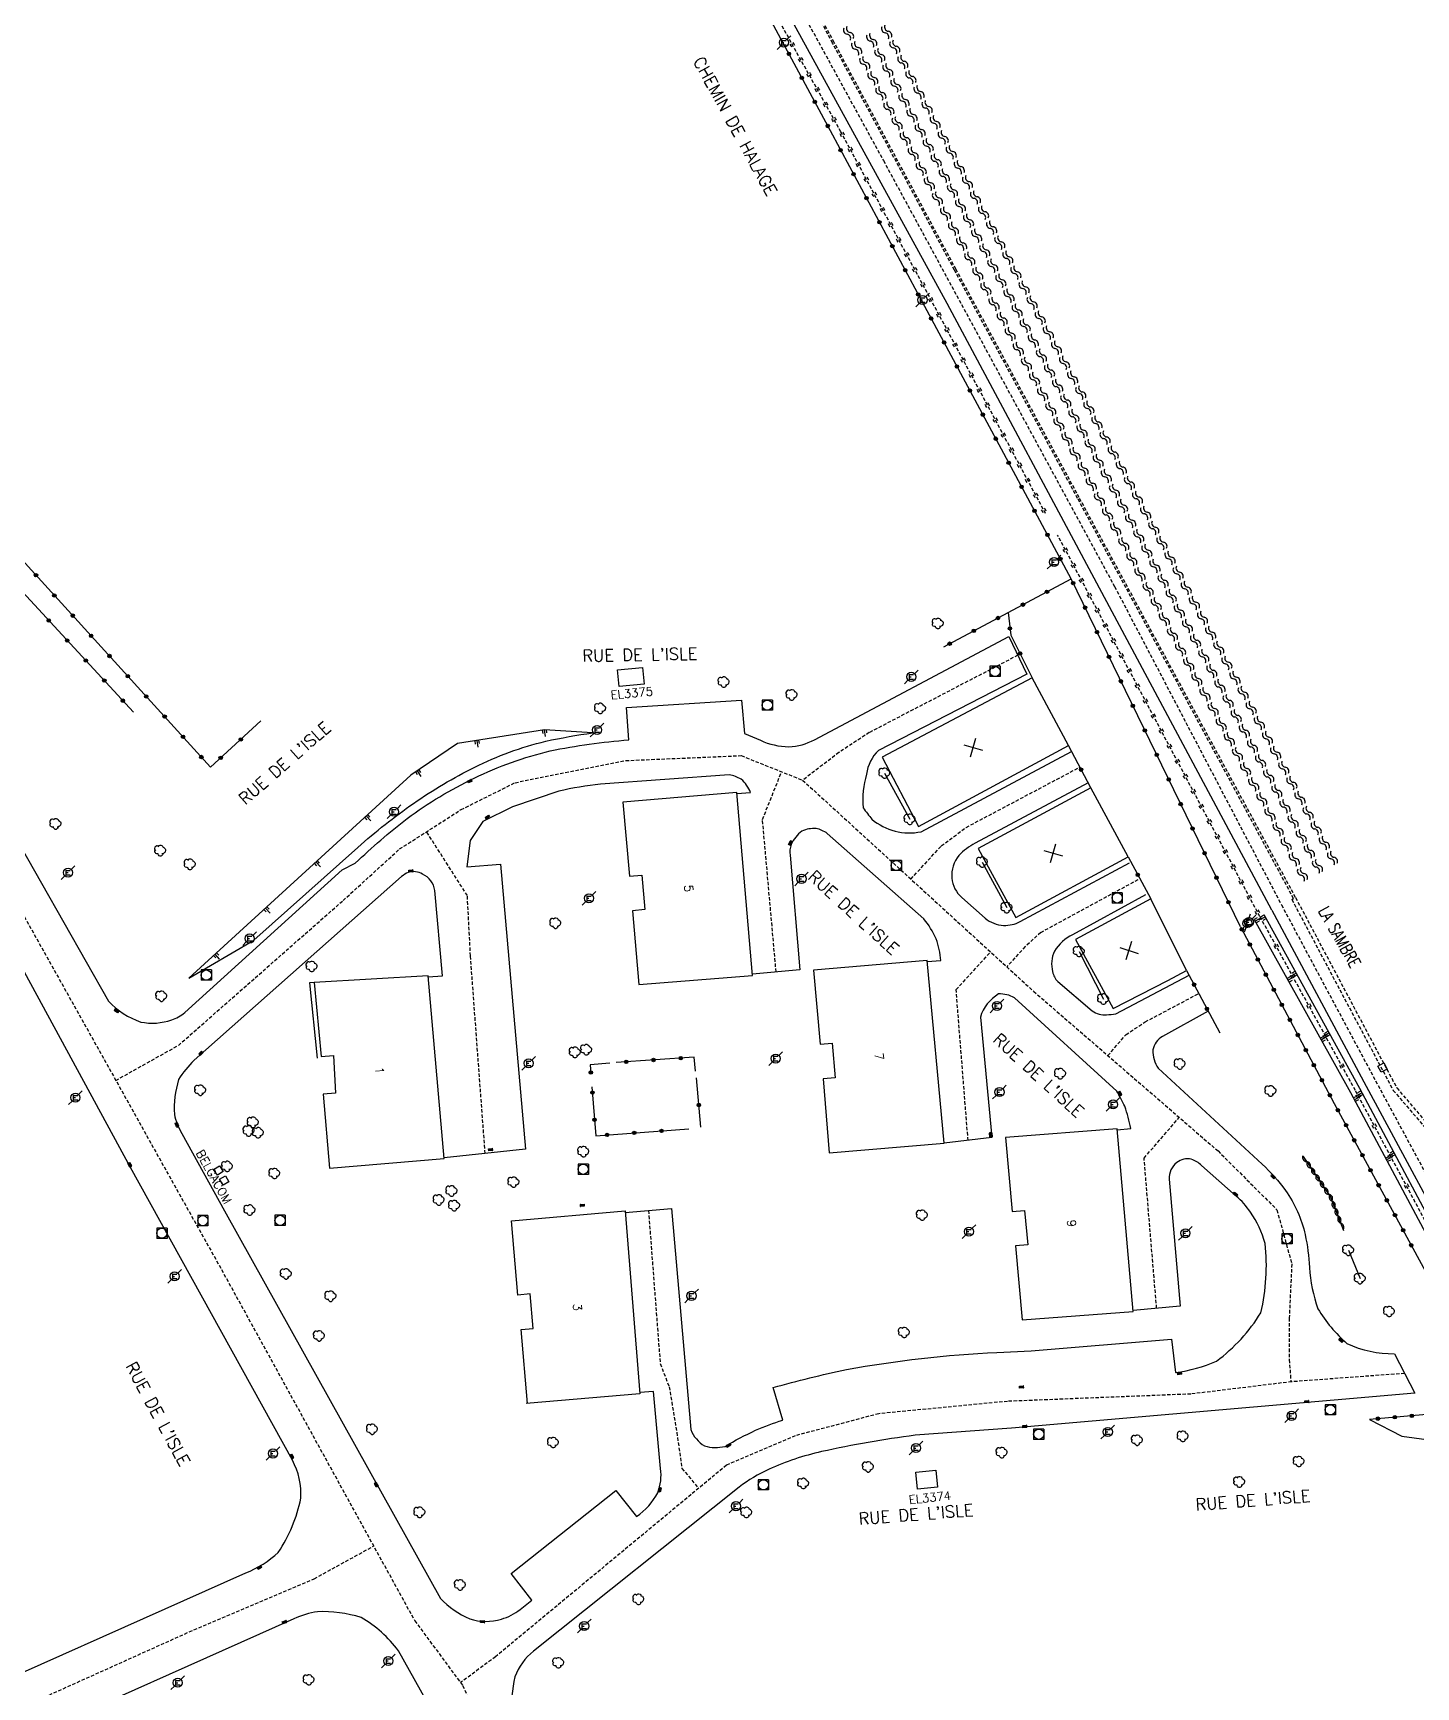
# Model space of a CAD drawing. Header units: millimetres. Extents: x 163000 to 164000, y 123999 to 125000.
# Drawn here: x 163303 to 163505.5, y 124129.2 to 124371.5 of the extents above; entities that cross this region are included whole.
import ezdxf
from ezdxf.enums import TextEntityAlignment as Align

# ---------------------------------------------------------------- set-up
doc = ezdxf.new("R2010")
doc.units = ezdxf.units.MM
doc.linetypes.add('DASHED', pattern=[0.75, 0.5, -0.25])
doc.layers.get('0').update_dxf_attribs({"linetype": 'CONTINUOUS'})
for name, color, linetype in [('W0001', 6, 'DASHED'), ('W0008', 7, 'CONTINUOUS'), ('W0100', 7, 'CONTINUOUS'), ('W0112', 1, 'DASHED'), ('W0211', 2, 'CONTINUOUS'), ('W0220', 5, 'DASHED'), ('W0300', 7, 'CONTINUOUS'), ('W0302', 3, 'CONTINUOUS'), ('W0310', 3, 'CONTINUOUS'), ('W0322', 7, 'CONTINUOUS'), ('W0334', 7, 'CONTINUOUS'), ('W0400', 7, 'CONTINUOUS'), ('W0420', 7, 'CONTINUOUS'), ('W0471', 7, 'CONTINUOUS'), ('W0500', 5, 'DASHED'), ('W0984', 7, 'CONTINUOUS'), ('W0989', 7, 'CONTINUOUS'), ('W0991', 7, 'CONTINUOUS')]:
    doc.layers.add(name, color=color, linetype=linetype)
doc.styles.get("Standard").update_dxf_attribs({"font": 'romans.shx', "width": 0.85})

# ---------------------------------------------------------------- blocks, each defined once
blk = doc.blocks.new('t500o')
at = {"color": 0, "linetype": 'Continuous'}
for centre, start, end in [((-0.5, 0.625), 216.8699, 323.1301), ((0.5, -0.125), 36.8699, 143.1301), ((0.5, -0.625), 36.8699, 143.1301), ((-0.5, 0.125), 216.8699, 323.1301)]:
    blk.add_arc(centre, 0.625, start, end, dxfattribs=at)
blk = doc.blocks.new('t322o')
at = {"color": 0, "linetype": 'Continuous'}
for radius in [0.25, 0.15]:
    blk.add_circle((0, 0), radius, dxfattribs=at)
blk = doc.blocks.new('t211o')
at = {"color": 0, "linetype": 'Continuous'}
for p, q in [((-0.29, 0.5), (-0.29, 0)), ((0, 1), (0, 0)), ((0.29, 0.5), (0.29, 0))]:
    blk.add_line(p, q, dxfattribs=at)
blk = doc.blocks.new('T471')
for p, q in [((-0.333334, 0.333334), (-0.333334, -0.333334)), ((-0.333334, 0.333334), (0.333334, 0.333334)), ((-0.333334, 0), (0, 0)), ((0.500001, 0.500001), (1.000002, 1.000002)), ((-0.500001, -0.500001), (-1.000002, -1.000002)), ((-0.333334, -0.333334), (0.333334, -0.333334))]:
    blk.add_line(p, q)
blk.add_ellipse((0, 0), major_axis=(0.471405, 0.471405), ratio=1, start_param=5.4977871438, end_param=11.780972451)
blk = doc.blocks.new('T400')
for p, q in [((-0.15, 0.3), (0.15, 0.3)), ((-0.15, -0.25), (-0.15, 0.3)), ((-0.15, 0.15), (0.15, 0.15)), ((-0.15, 0), (0.15, 0)), ((0.15, 0.3), (0.15, -0.25)), ((-0.15, -0.15), (0.15, -0.15)), ((-0.15, -0.25), (-0.15, -0.3)), ((-0.15, -0.3), (0.15, -0.3)), ((0.15, -0.3), (0.15, -0.25))]:
    blk.add_line(p, q)
blk = doc.blocks.new('T420')
for p, q in [((0.75, 0.75), (-0.75, 0.75)), ((-0.75, 0.75), (-0.75, -0.75)), ((0.75, 0.75), (0.75, -0.75)), ((0.75, -0.75), (-0.75, -0.75))]:
    blk.add_line(p, q)
blk.add_ellipse((0, 0), major_axis=(-0.53, 0.53), ratio=1, start_param=3.926991, end_param=10.210176)
blk = doc.blocks.new('T300')
for p, q in [((-0.8, 0.51), (-0.86, 0.34)), ((-0.86, 0.34), (-0.86, 0.17)), ((-0.86, 0.17), (-0.74, 0.06)), ((-0.69, 0.63), (-0.8, 0.51)), ((-0.8, -0.06), (-0.74, 0.06)), ((-0.74, 0.06), (-0.69, 0.11)), ((-0.57, 0.69), (-0.69, 0.63)), ((-0.46, 0.69), (-0.57, 0.69)), ((-0.29, 0.63), (-0.46, 0.69)), ((-0.29, 0.63), (-0.17, 0.74)), ((-0.23, 0.57), (-0.29, 0.63)), ((-0.17, 0.74), (-0.06, 0.8)), ((-0.06, 0.8), (0.06, 0.8)), ((0.06, 0.8), (0.23, 0.74)), ((0.23, 0.74), (0.34, 0.63)), ((0.34, 0.63), (0.4, 0.51)), ((0.46, 0.46), (0.34, 0.46)), ((0.4, 0.51), (0.4, 0.46)), ((0.57, 0.4), (0.46, 0.46)), ((0.57, 0.4), (0.69, 0.29)), ((0.69, 0.29), (0.74, 0.17)), ((0.74, 0.06), (0.69, -0.17)), ((0.74, 0.17), (0.74, 0.06)), ((-0.8, -0.17), (-0.8, -0.06)), ((-0.8, -0.23), (-0.8, -0.17)), ((-0.74, -0.34), (-0.8, -0.23)), ((-0.69, -0.4), (-0.74, -0.34)), ((-0.51, -0.46), (-0.69, -0.4)), ((-0.4, -0.46), (-0.51, -0.46)), ((-0.4, -0.46), (-0.34, -0.46)), ((-0.34, -0.46), (-0.34, -0.4)), ((-0.34, -0.51), (-0.34, -0.46)), ((-0.29, -0.63), (-0.34, -0.51)), ((-0.17, -0.74), (-0.29, -0.63)), ((-0.06, -0.8), (-0.17, -0.74)), ((0.06, -0.8), (-0.06, -0.8)), ((0.17, -0.74), (0.06, -0.8)), ((0.23, -0.69), (0.17, -0.74)), ((0.29, -0.46), (0.23, -0.46)), ((0.29, -0.63), (0.23, -0.69)), ((0.46, -0.4), (0.29, -0.46)), ((0.34, -0.51), (0.29, -0.63)), ((0.34, -0.51), (0.34, -0.46)), ((0.57, -0.34), (0.46, -0.4)), ((0.63, -0.29), (0.57, -0.34)), ((0.69, -0.17), (0.63, -0.29))]:
    blk.add_line(p, q)
blk = doc.blocks.new('t112o')
at = {"color": 0, "linetype": 'Continuous'}
for p, q in [((-0.5, 0.5), (0.5, 0.5)), ((-0.5, -0.5), (-0.5, 0.5)), ((0.5, 0.5), (0.5, -0.5)), ((0.5, -0.5), (-0.5, -0.5))]:
    blk.add_line(p, q, dxfattribs=at)
blk = doc.blocks.new('t220o')
at = {"color": 0, "linetype": 'Continuous'}
for p, q in [((-0.25, 0.25), (0.25, 0.25)), ((-0.25, -0.25), (0.25, -0.25))]:
    blk.add_line(p, q, dxfattribs=at)
blk = doc.blocks.new('t310o')
at = {"color": 0, "linetype": 'Continuous'}
for centre, start, end in [((-0.5, 0.38), 216.8699, 323.1304), ((0.5, -0.37), 36.8699, 143.1303)]:
    blk.add_arc(centre, 0.625, start, end, dxfattribs=at)
blk = doc.blocks.new('t991o')
at = {"color": 0, "linetype": 'Continuous'}
for p, q in [((-1, 1), (1, -1)), ((-1, -1), (1, 1))]:
    blk.add_line(p, q, dxfattribs=at)

msp = doc.modelspace()

# ---------------------------------------------------------------- linework, layer by layer
at = {"layer": 'W0001'}
for points in [[(163333.67, 124515.71), (163345.94, 124494.18), (163352.5, 124483.99), (163376.9, 124441.42), (163400.03, 124403.03), (163427.52, 124352.81), (163461.39, 124290.4), (163485.83, 124243.77)], [(163201.53, 124372.6), (163211.03, 124363.87), (163235.53, 124342.81), (163240.34, 124339.51), (163249.46, 124329.45), (163261.8, 124313.7), (163273.96, 124294.34), (163285.54, 124272.52), (163301.31, 124242.72), (163330.56, 124190.35), (163358.86, 124138.92), (163365.88, 124129.43), (163373.1, 124113.3), (163397.79, 124069.84), (163400.64, 124065.1), (163386.97, 124055.23), (163363.04, 124040.62), (163297.28, 124000)], [(163447.21, 124280.34), (163425.45, 124269.03), (163421.01, 124266.1), (163415.69, 124262.04)], [(163315.07, 124218.07), (163324.25, 124223.2), (163348.37, 124244.42), (163356.65, 124251.97), (163365.65, 124257.73), (163373.57, 124261.68), (163389.77, 124264.92), (163406.69, 124265.64), (163415.69, 124262.04), (163449.53, 124231.11), (163476.53, 124207.73), (163485.17, 124199.1), (163487.33, 124191.18), (163486.97, 124183.27), (163486.97, 124177.16), (163487.21, 124173.91)], [(163411.8, 124233.96), (163409.81, 124256.29), (163412.6, 124263.28)], [(163431.54, 124247.55), (163436, 124252.42), (163439.64, 124255.13), (163456.29, 124263.95)], [(163369.18, 124207.36), (163367.03, 124236.31), (163366.57, 124245.14), (163360.59, 124254.49)], [(163450.57, 124239.74), (163465.08, 124247.63)], [(163485.83, 124243.77), (163499.62, 124217.99), (163514.34, 124190.75), (163522.21, 124176.1), (163522.75, 124175.16), (163537.06, 124148.68), (163539.17, 124144.56), (163560.04, 124106.3), (163579.39, 124070.46), (163596.19, 124039.39), (163600.55, 124031.54), (163617.03, 124001.15), (163617.65, 124000)], [(163450.57, 124239.74), (163448.28, 124237.66), (163445.59, 124234.71)], [(163439.92, 124209.27), (163438.17, 124231.36), (163443.22, 124236.88)], [(163460.4, 124221.7), (163463.06, 124224.77), (163465.87, 124226.64), (163473.72, 124230.8)], [(163467.54, 124184.68), (163465.7, 124206.69), (163470.85, 124212.64)], [(163393.1, 124199), (163394.82, 124176.58), (163396.14, 124173.18), (163397.24, 124166.49), (163398.01, 124161.23), (163400.44, 124158.3)], [(163503.86, 124175.14), (163487.33, 124173.92), (163472.57, 124172.12), (163445.71, 124171.05), (163426.85, 124169.24), (163414.61, 124166.01), (163404.53, 124161.69), (163370.69, 124133.63), (163365.58, 124129.85)], [(163151.44, 124075.99), (163168.24, 124078.36), (163207.22, 124086.48), (163220.1, 124090.21), (163249.92, 124103.08), (163325.84, 124137.28), (163344.14, 124145.07), (163352.84, 124149.85)]]:
    msp.add_lwpolyline(points, dxfattribs=at)
at = {"layer": 'W0008', "flags": 128}
for points in [[(163484.42, 124243.01), (163436.84, 124331.87), (163401.76, 124395.95), (163375.3, 124441.11), (163344.79, 124493.37, -0.0018), (163338.68, 124503.8, -0.0051), (163332.43, 124515.04)], [(163300.94, 124252.74), (163314.01, 124229.68, 0.1254), (163318.73, 124226.62, 0.1335), (163323.27, 124226.93, 0.1019), (163325.18, 124227.99), (163348.21, 124248.91), (163350.15, 124249.9, -0.024), (163357.77, 124256.43, -0.0491), (163367.58, 124262.34, -0.0554), (163378.71, 124266.34, -0.0326), (163390.21, 124267.94), (163389.89, 124272.7), (163406.71, 124273.76), (163407.16, 124268.89), (163409.49, 124267.89, 0.106), (163413.67, 124266.95, 0.1158), (163417.4, 124267.97), (163445.91, 124283.11), (163448.51, 124277.57), (163426.8, 124266.39, 0.1842), (163425.06, 124262.91, 0.10722), (163424.56, 124258, 0.0175), (163425.84, 124256.32, 0.231285), (163433.04, 124254.5), (163455.08, 124266.23)], [(163406.05, 124260.08), (163408.05, 124260.23, 0.1212), (163406.68, 124262.19, 0.0942), (163404.93, 124262.82), (163386.09, 124261.47, 0.0284), (163379.96, 124260.43), (163373.2, 124258.16), (163368.85, 124255.98), (163366.99, 124253.2), (163366.49, 124249.36), (163371.45, 124249.74), (163375.1, 124207.98), (163363.18, 124206.73)], [(163457.5, 124261.67), (163440.95, 124252.8, 0.085487), (163438.59, 124251.02, 0.1962), (163437.53, 124247.7, 0.1854), (163439, 124244.87), (163442.43, 124241.84, 0.1673), (163445.12, 124240.78, 0.1353), (163447.55, 124241.33), (163463.56, 124249.94)], [(163433.92, 124235.47), (163435.91, 124235.62, 0.0648), (163435.26, 124238.82, 0.0683), (163433.42, 124241.72), (163419.3, 124254.24, 0.0971), (163417.65, 124254.97, 0.1128), (163415.59, 124254.6, 0.1245), (163413.99, 124252.63, 0.1036), (163413.84, 124251.04), (163415.26, 124234.28), (163408.34, 124233.63)], [(163360.85, 124233.25), (163362.91, 124233.4), (163361.8, 124245.89, 0.2488), (163360.02, 124248.29, 0.2084), (163357.92, 124248.54, 0.0768), (163356.95, 124247.92), (163326.55, 124221.01, 0.0719), (163324.28, 124218.18, 0.0908), (163323.65, 124213.09, 0.0749), (163324.73, 124210.31), (163331.01, 124198.97), (163355.99, 124154.06), (163362.63, 124142.19, 0.1022), (163366.92, 124139.19, 0.1508), (163371.56, 124139.15, 0.0999), (163374.3, 124140.57), (163376, 124141.94), (163373, 124145.85), (163388.34, 124158.01), (163391.37, 124154.19, 0.1203), (163394.48, 124157.65, 0.1197), (163394.88, 124161.21), (163393.85, 124172.48), (163391.82, 124172.33)], [(163286.38, 124124.62), (163334.13, 124145.91, 0.091), (163338.88, 124148.93, 0.0989), (163342.19, 124156.86, 0.1358), (163340.95, 124162.42), (163317.21, 124205.31), (163295.76, 124244.82)], [(163465.93, 124245.26), (163455.24, 124239.41, 0.1476), (163452.57, 124237.01, 0.1728), (163452.31, 124234, 0.1587), (163453.07, 124232.55), (163458.09, 124228.26, 0.1829), (163460.22, 124227.68, 0.0332), (163461.54, 124227.84), (163472.31, 124233.46)], [(163461.78, 124210.81), (163463.74, 124211.02, 0.0478), (163462.87, 124214.27, 0.036), (163461.69, 124216.51), (163446.71, 124230.16, 0.1434), (163444.38, 124230.73, 0.1822), (163441.72, 124227.32), (163443.4, 124209.68), (163436.44, 124208.85)], [(163475.08, 124228.23), (163468.41, 124224.51, 0.2172), (163467, 124222.52, 0.1551), (163467.77, 124219.85), (163483.02, 124205.78, -0.0395), (163486.43, 124201.95, -0.0993), (163489.3, 124195.47, -0.0329), (163489.95, 124190.67, 0.0715), (163491.16, 124184.61, 0.0744), (163495.41, 124179.52, 0.1116), (163502.36, 124178.02), (163505.35, 124172.26), (163446.27, 124167.11), (163432.17, 124166.08, 0.0229), (163418.47, 124163.68, 0.0505), (163410.76, 124161.12, 0.0588), (163406.38, 124158.46), (163376.24, 124134.47, 0.1306), (163373.55, 124130.7, 0.0688), (163373.01, 124125.05, 0.0586)], [(163389.7, 124198.71), (163396.5, 124199.3), (163399.29, 124166.92, 0.1589), (163401.32, 124164.52, 0.1315), (163404.32, 124164.45, -0.0258), (163408.8, 124166.81, -0.0216), (163412.77, 124168.3), (163411.38, 124173.07, -0.0161), (163422.1, 124175.72, -0.0324), (163444.14, 124178.22), (163449.17, 124178.43), (163469.71, 124180.18), (163470.32, 124175.27, 0.0682), (163476.32, 124176.94, 0.0948), (163482.81, 124184.04, 0.0853), (163483.44, 124194.16, 0.0853), (163481.29, 124198.78, 0.0601), (163479.2, 124201.13), (163474.13, 124205.59, 0.1158), (163472.62, 124206.51, 0.2228), (163470.49, 124206.04, 0.2477), (163469.38, 124203.58), (163470.99, 124184.99), (163464.1, 124184.38)], [(163386.5, 124070.09, 0.1269), (163388.29, 124071.06, 0.2736), (163388.83, 124073.1), (163386.49, 124078.74, 0.0167), (163382.69, 124087.08, 0.005), (163379.46, 124093.4), (163356.49, 124134.51, 0.1021), (163351.01, 124139.39, 0.0808), (163344.6, 124140.24, 0.0667), (163341.17, 124139.2), (163299.62, 124120.66)]]:
    msp.add_lwpolyline(points, format="xyb", dxfattribs=at)
at = {"layer": 'W0008'}
for points in [[(163484.42, 124243.01), (163498.21, 124217.24), (163512.93, 124189.99), (163520.81, 124175.32), (163521.36, 124174.38), (163535.64, 124147.94), (163537.75, 124143.81), (163558.63, 124105.54), (163577.98, 124069.69), (163594.78, 124038.62), (163599.15, 124030.77), (163615.62, 124000.39), (163615.83, 124000)], [(163498.7, 124168.4), (163503.47, 124165.97), (163511.03, 124164.92), (163516.55, 124167.46), (163519.48, 124171.94), (163519.88, 124172.82), (163520.17, 124174.03), (163520.81, 124175.32)]]:
    msp.add_lwpolyline(points, dxfattribs=at)
at = {"layer": 'W0100'}
for points in [[(163392.25, 124278.56), (163392.47, 124276.1), (163388.8, 124275.75), (163388.58, 124278.22)], [(163432.5, 124158.18), (163432.27, 124160.67), (163435.21, 124160.98), (163435.44, 124158.5)]]:
    msp.add_lwpolyline(points, close=True, dxfattribs=at)
at = {"layer": 'W0100', "flags": 128}
for points in [[(163449.33, 124277.04), (163427.32, 124265.42), (163432.66, 124255.25), (163454.61, 124267.13)], [(163441.38, 124252.05), (163446.93, 124241.95), (163463.35, 124250.8), (163457.89, 124260.94)], [(163389.36, 124258.84), (163390.34, 124247.96), (163392.13, 124248.12), (163392.57, 124243.08), (163390.77, 124242.92), (163391.68, 124232.09), (163408.36, 124233.43), (163406.03, 124260.22)], [(163466.69, 124244.66), (163455.65, 124238.7), (163461.17, 124228.59), (163469.2, 124232.7), (163471.93, 124234.16)], [(163436.44, 124208.85), (163433.91, 124235.62), (163417.3, 124234.23), (163418.24, 124223.36), (163420.03, 124223.52), (163420.47, 124218.46), (163418.68, 124218.3), (163419.59, 124207.45)], [(163363.19, 124206.62), (163360.84, 124233.38), (163344.11, 124232.39), (163345.18, 124221.55), (163346.98, 124221.73), (163347.27, 124216.21), (163345.47, 124216.06), (163346.39, 124205.23)]]:
    msp.add_lwpolyline(points, close=True, dxfattribs=at)
msp.add_lwpolyline([(163446.4, 124198.87), (163448.19, 124199.03), (163448.65, 124193.99), (163446.86, 124193.83), (163447.86, 124182.98), (163464.11, 124184.22), (163461.76, 124210.96), (163445.4, 124209.68), (163446.4, 124198.87)], dxfattribs=at)
at = {"layer": 'W0100'}
msp.add_lwpolyline([(163375.4, 124170.72), (163374.44, 124181.57), (163376.23, 124181.72), (163375.79, 124186.78), (163373.99, 124186.62), (163373.05, 124197.47), (163389.68, 124198.95), (163391.84, 124172.15), (163375.2, 124170.72)], dxfattribs=at)
at = {"layer": 'W0112'}
for points in [[(163487.34, 124244.57), (163487.6, 124244.71), (163468.76, 124279.68), (163455.97, 124303.32), (163437.93, 124336.76), (163420.08, 124370.01), (163405.49, 124397.14)], [(163487.89, 124244.86), (163468.98, 124279.8), (163456.2, 124303.44), (163438.15, 124336.88), (163420.3, 124370.12), (163405.71, 124397.26)], [(163487.34, 124244.57), (163502.2, 124216.61), (163526.74, 124187.86), (163537.6, 124176.14), (163599.49, 124061.83), (163615.25, 124007.73), (163619.44, 124000)], [(163487.89, 124244.86), (163502.72, 124216.96), (163527.21, 124188.28), (163538.11, 124176.51), (163600.07, 124062.07), (163615.83, 124007.97), (163620.15, 124000)]]:
    msp.add_lwpolyline(points, dxfattribs=at)
at = {"layer": 'W0211'}
for points in [[(163384.92, 124268.96), (163377.89, 124269.41), (163365.13, 124267.41), (163358.28, 124262.76), (163325.75, 124233.05)], [(163481.83, 124241.64), (163495.96, 124216.29), (163510.8, 124188.51), (163519.48, 124171.94), (163520.1, 124170.98), (163532.81, 124147.39), (163534.97, 124143.75), (163556.29, 124104.16), (163575.84, 124068.28), (163592.57, 124037.32), (163595.69, 124032.11), (163596.97, 124031.21)], [(163483.25, 124242.39), (163497.26, 124216.93), (163511.96, 124189.39), (163520.17, 124174.03), (163520.99, 124173.16), (163534.39, 124147.71), (163536.48, 124143.91), (163557.62, 124104.98), (163577.14, 124069.22), (163593.82, 124037.97), (163596.98, 124032.48), (163596.97, 124031.21)]]:
    msp.add_lwpolyline(points, dxfattribs=at)
at = {"layer": 'W0211', "flags": 128}
msp.add_lwpolyline([(163325.75, 124233.05), (163335.3, 124238.62), (163350.53, 124252.2, -0.0303), (163358.69, 124258.65, -0.0379), (163367.65, 124263.94, -0.0559), (163378.05, 124267.75, -0.0213), (163384.92, 124268.96)], format="xyb", dxfattribs=at)
at = {"layer": 'W0220'}
for p, q in [((163421.3, 124357.01), (163401.94, 124391.8)), ((163413.99, 124369.63), (163413.87, 124369.85)), ((163414.43, 124369.87), (163414.31, 124370.09)), ((163414.55, 124369.65), (163414.43, 124369.87)), ((163414.11, 124369.41), (163413.99, 124369.63)), ((163415.21, 124367.45), (163415.09, 124367.66)), ((163415.33, 124367.23), (163415.21, 124367.45)), ((163415.65, 124367.69), (163415.52, 124367.91)), ((163415.77, 124367.47), (163415.65, 124367.69)), ((163416.43, 124365.26), (163416.3, 124365.48)), ((163416.55, 124365.04), (163416.43, 124365.26)), ((163416.86, 124365.5), (163416.74, 124365.72)), ((163416.98, 124365.29), (163416.86, 124365.5)), ((163417.64, 124363.08), (163417.52, 124363.3)), ((163417.76, 124362.86), (163417.64, 124363.08)), ((163418.08, 124363.32), (163417.96, 124363.54)), ((163418.2, 124363.1), (163418.08, 124363.32)), ((163418.86, 124360.89), (163418.74, 124361.11)), ((163418.98, 124360.67), (163418.86, 124360.89)), ((163419.29, 124361.14), (163419.17, 124361.35)), ((163419.42, 124360.92), (163419.29, 124361.14)), ((163420.07, 124358.71), (163419.95, 124358.93)), ((163420.19, 124358.49), (163420.07, 124358.71)), ((163420.51, 124358.95), (163420.39, 124359.17)), ((163420.63, 124358.73), (163420.51, 124358.95)), ((163421.28, 124356.52), (163421.16, 124356.74)), ((163421.4, 124356.3), (163421.28, 124356.52)), ((163451.28, 124301.1), (163421.3, 124357.01)), ((163421.72, 124356.76), (163421.6, 124356.98)), ((163421.84, 124356.54), (163421.72, 124356.76)), ((163422.46, 124354.32), (163422.34, 124354.54)), ((163422.58, 124354.1), (163422.46, 124354.32)), ((163422.9, 124354.56), (163422.79, 124354.78)), ((163423.02, 124354.34), (163422.9, 124354.56)), ((163423.64, 124352.12), (163423.53, 124352.34)), ((163423.76, 124351.9), (163423.64, 124352.12)), ((163424.08, 124352.35), (163423.97, 124352.57)), ((163424.2, 124352.13), (163424.08, 124352.35)), ((163425.27, 124350.15), (163425.15, 124350.37)), ((163424.83, 124349.91), (163424.71, 124350.13)), ((163424.94, 124349.69), (163424.83, 124349.91)), ((163425.38, 124349.93), (163425.27, 124350.15)), ((163426.01, 124347.71), (163425.89, 124347.93)), ((163426.45, 124347.95), (163426.33, 124348.17)), ((163426.57, 124347.73), (163426.45, 124347.95)), ((163426.12, 124347.49), (163426.01, 124347.71)), ((163427.19, 124345.51), (163427.07, 124345.73)), ((163427.31, 124345.29), (163427.19, 124345.51)), ((163427.63, 124345.74), (163427.51, 124345.96)), ((163427.75, 124345.52), (163427.63, 124345.74)), ((163428.37, 124343.3), (163428.25, 124343.52)), ((163428.49, 124343.08), (163428.37, 124343.3)), ((163428.81, 124343.54), (163428.69, 124343.76)), ((163428.93, 124343.32), (163428.81, 124343.54)), ((163429.55, 124341.1), (163429.43, 124341.32)), ((163429.67, 124340.88), (163429.55, 124341.1)), ((163429.99, 124341.34), (163429.87, 124341.56)), ((163430.11, 124341.12), (163429.99, 124341.34)), ((163430.73, 124338.9), (163430.61, 124339.12)), ((163430.85, 124338.68), (163430.73, 124338.9)), ((163431.17, 124339.13), (163431.05, 124339.35)), ((163431.29, 124338.91), (163431.17, 124339.13)), ((163431.91, 124336.69), (163431.79, 124336.91)), ((163432.03, 124336.47), (163431.91, 124336.69)), ((163432.35, 124336.93), (163432.24, 124337.15)), ((163432.47, 124336.71), (163432.35, 124336.93)), ((163433.09, 124334.49), (163432.98, 124334.71)), ((163433.21, 124334.27), (163433.09, 124334.49)), ((163433.53, 124334.73), (163433.42, 124334.95)), ((163433.65, 124334.51), (163433.53, 124334.73)), ((163434.28, 124332.29), (163434.16, 124332.51)), ((163434.39, 124332.07), (163434.28, 124332.29)), ((163434.72, 124332.52), (163434.6, 124332.74)), ((163434.83, 124332.3), (163434.72, 124332.52)), ((163435.46, 124330.08), (163435.34, 124330.3)), ((163435.57, 124329.86), (163435.46, 124330.08)), ((163435.9, 124330.32), (163435.78, 124330.54)), ((163436.02, 124330.1), (163435.9, 124330.32)), ((163436.64, 124327.88), (163436.52, 124328.1)), ((163436.76, 124327.66), (163436.64, 124327.88)), ((163437.08, 124328.12), (163436.96, 124328.34)), ((163437.2, 124327.9), (163437.08, 124328.12)), ((163438.26, 124325.91), (163438.14, 124326.13)), ((163437.82, 124325.68), (163437.7, 124325.9)), ((163437.94, 124325.46), (163437.82, 124325.68)), ((163438.38, 124325.69), (163438.26, 124325.91)), ((163439, 124323.47), (163438.88, 124323.69)), ((163439.44, 124323.71), (163439.32, 124323.93)), ((163439.56, 124323.49), (163439.44, 124323.71)), ((163439.12, 124323.25), (163439, 124323.47)), ((163440.18, 124321.27), (163440.06, 124321.49)), ((163440.3, 124321.05), (163440.18, 124321.27)), ((163440.62, 124321.51), (163440.5, 124321.73)), ((163440.74, 124321.29), (163440.62, 124321.51)), ((163441.36, 124319.07), (163441.24, 124319.29)), ((163441.48, 124318.85), (163441.36, 124319.07)), ((163441.8, 124319.3), (163441.69, 124319.52)), ((163441.92, 124319.08), (163441.8, 124319.3)), ((163442.54, 124316.86), (163442.43, 124317.08)), ((163442.66, 124316.64), (163442.54, 124316.86)), ((163442.98, 124317.1), (163442.87, 124317.32)), ((163443.1, 124316.88), (163442.98, 124317.1)), ((163443.72, 124314.66), (163443.61, 124314.88)), ((163443.84, 124314.44), (163443.72, 124314.66)), ((163444.17, 124314.9), (163444.05, 124315.12)), ((163444.28, 124314.68), (163444.17, 124314.9)), ((163444.91, 124312.46), (163444.79, 124312.68)), ((163445.02, 124312.24), (163444.91, 124312.46)), ((163445.35, 124312.69), (163445.23, 124312.91)), ((163445.46, 124312.47), (163445.35, 124312.69)), ((163446.09, 124310.25), (163445.97, 124310.47)), ((163446.21, 124310.03), (163446.09, 124310.25)), ((163446.53, 124310.49), (163446.41, 124310.71)), ((163446.65, 124310.27), (163446.53, 124310.49)), ((163447.27, 124308.05), (163447.15, 124308.27)), ((163447.39, 124307.83), (163447.27, 124308.05)), ((163447.71, 124308.29), (163447.59, 124308.51)), ((163447.83, 124308.07), (163447.71, 124308.29)), ((163448.45, 124305.85), (163448.33, 124306.07)), ((163448.57, 124305.63), (163448.45, 124305.85)), ((163448.89, 124306.08), (163448.77, 124306.3)), ((163449.01, 124305.86), (163448.89, 124306.08)), ((163449.63, 124303.64), (163449.51, 124303.86)), ((163449.75, 124303.42), (163449.63, 124303.64)), ((163450.07, 124303.88), (163449.95, 124304.1)), ((163450.19, 124303.66), (163450.07, 124303.88)), ((163451.25, 124301.68), (163451.13, 124301.9)), ((163450.81, 124301.44), (163450.69, 124301.66)), ((163450.93, 124301.22), (163450.81, 124301.44)), ((163451.37, 124301.46), (163451.25, 124301.68)), ((163482.65, 124242.07), (163453.04, 124297.93)), ((163453.99, 124295.6), (163453.87, 124295.82)), ((163454.1, 124295.38), (163453.99, 124295.6)), ((163454.43, 124295.84), (163454.31, 124296.06)), ((163454.55, 124295.62), (163454.43, 124295.84)), ((163455.16, 124293.39), (163455.04, 124293.61)), ((163455.28, 124293.17), (163455.16, 124293.39)), ((163455.6, 124293.63), (163455.48, 124293.85)), ((163455.72, 124293.41), (163455.6, 124293.63)), ((163456.33, 124291.19), (163456.21, 124291.41)), ((163456.45, 124290.96), (163456.33, 124291.19)), ((163456.77, 124291.42), (163456.65, 124291.64)), ((163456.89, 124291.2), (163456.77, 124291.42)), ((163457.5, 124288.98), (163457.38, 124289.2)), ((163457.62, 124288.76), (163457.5, 124288.98)), ((163457.94, 124289.21), (163457.83, 124289.43)), ((163458.06, 124288.99), (163457.94, 124289.21)), ((163458.67, 124286.77), (163458.55, 124286.99)), ((163458.79, 124286.55), (163458.67, 124286.77)), ((163459.11, 124287), (163459, 124287.22)), ((163459.23, 124286.78), (163459.11, 124287)), ((163460.28, 124284.79), (163460.17, 124285.01)), ((163459.84, 124284.56), (163459.73, 124284.78)), ((163459.96, 124284.34), (163459.84, 124284.56)), ((163460.4, 124284.57), (163460.28, 124284.79)), ((163461.01, 124282.35), (163460.9, 124282.57)), ((163461.46, 124282.58), (163461.34, 124282.81)), ((163461.57, 124282.36), (163461.46, 124282.58)), ((163461.13, 124282.13), (163461.01, 124282.35)), ((163462.19, 124280.14), (163462.07, 124280.36)), ((163462.3, 124279.92), (163462.19, 124280.14)), ((163462.63, 124280.38), (163462.51, 124280.6)), ((163462.74, 124280.15), (163462.63, 124280.38)), ((163463.36, 124277.93), (163463.24, 124278.15)), ((163463.47, 124277.71), (163463.36, 124277.93)), ((163463.8, 124278.17), (163463.68, 124278.39)), ((163463.92, 124277.95), (163463.8, 124278.17)), ((163464.53, 124275.72), (163464.41, 124275.94)), ((163464.64, 124275.5), (163464.53, 124275.72)), ((163464.97, 124275.96), (163464.85, 124276.18)), ((163465.09, 124275.74), (163464.97, 124275.96)), ((163465.7, 124273.52), (163465.58, 124273.74)), ((163465.82, 124273.29), (163465.7, 124273.52)), ((163466.14, 124273.75), (163466.02, 124273.97)), ((163466.26, 124273.53), (163466.14, 124273.75)), ((163466.87, 124271.31), (163466.75, 124271.53)), ((163466.99, 124271.09), (163466.87, 124271.31)), ((163467.31, 124271.54), (163467.19, 124271.76)), ((163467.43, 124271.32), (163467.31, 124271.54)), ((163468.04, 124269.1), (163467.92, 124269.32)), ((163468.16, 124268.88), (163468.04, 124269.1)), ((163468.48, 124269.33), (163468.37, 124269.55)), ((163468.6, 124269.11), (163468.48, 124269.33)), ((163469.21, 124266.89), (163469.09, 124267.11)), ((163469.33, 124266.67), (163469.21, 124266.89)), ((163469.65, 124267.12), (163469.54, 124267.34)), ((163469.77, 124266.9), (163469.65, 124267.12)), ((163470.38, 124264.68), (163470.27, 124264.9)), ((163470.5, 124264.46), (163470.38, 124264.68)), ((163470.82, 124264.91), (163470.71, 124265.14)), ((163470.94, 124264.69), (163470.82, 124264.91)), ((163471.55, 124262.47), (163471.44, 124262.69)), ((163471.67, 124262.25), (163471.55, 124262.47)), ((163472, 124262.71), (163471.88, 124262.93)), ((163472.11, 124262.48), (163472, 124262.71)), ((163473.17, 124260.5), (163473.05, 124260.72)), ((163472.73, 124260.26), (163472.61, 124260.48)), ((163472.84, 124260.04), (163472.73, 124260.26)), ((163473.28, 124260.28), (163473.17, 124260.5)), ((163473.9, 124258.05), (163473.78, 124258.27)), ((163474.34, 124258.29), (163474.22, 124258.51)), ((163474.46, 124258.07), (163474.34, 124258.29)), ((163474.01, 124257.83), (163473.9, 124258.05)), ((163475.07, 124255.85), (163474.95, 124256.07)), ((163475.18, 124255.62), (163475.07, 124255.85)), ((163475.51, 124256.08), (163475.39, 124256.3)), ((163475.63, 124255.86), (163475.51, 124256.08)), ((163476.24, 124253.64), (163476.12, 124253.86)), ((163476.36, 124253.42), (163476.24, 124253.64)), ((163476.68, 124253.87), (163476.56, 124254.09)), ((163476.8, 124253.65), (163476.68, 124253.87)), ((163477.41, 124251.43), (163477.29, 124251.65)), ((163477.53, 124251.21), (163477.41, 124251.43)), ((163477.85, 124251.66), (163477.73, 124251.88)), ((163477.97, 124251.44), (163477.85, 124251.66)), ((163478.58, 124249.22), (163478.46, 124249.44)), ((163478.7, 124249), (163478.58, 124249.22)), ((163479.02, 124249.45), (163478.91, 124249.67)), ((163479.14, 124249.23), (163479.02, 124249.45)), ((163479.75, 124247.01), (163479.64, 124247.23)), ((163479.87, 124246.79), (163479.75, 124247.01)), ((163480.19, 124247.24), (163480.08, 124247.47)), ((163480.31, 124247.02), (163480.19, 124247.24)), ((163480.92, 124244.8), (163480.81, 124245.02)), ((163481.04, 124244.58), (163480.92, 124244.8)), ((163481.37, 124245.04), (163481.25, 124245.26)), ((163481.48, 124244.82), (163481.37, 124245.04)), ((163482.09, 124242.59), (163481.98, 124242.81)), ((163482.21, 124242.37), (163482.09, 124242.59)), ((163482.54, 124242.83), (163482.42, 124243.05)), ((163482.65, 124242.61), (163482.54, 124242.83))]:
    msp.add_line(p, q, dxfattribs=at)
msp.add_lwpolyline([(163482.65, 124242.07), (163496.65, 124216.56), (163511.41, 124189), (163519.88, 124172.82), (163520.53, 124171.82), (163533.71, 124147.44), (163535.82, 124143.86), (163556.95, 124104.56), (163576.48, 124068.74), (163593.3, 124037.67), (163596.32, 124032.26)], dxfattribs=at)
at = {"layer": 'W0302', "flags": 128}
for points in [[(163427.69, 124263.07), (163431.39, 124256.31)], [(163441.99, 124250.05), (163445.59, 124243.37)], [(163456.18, 124236.95), (163459.75, 124229.98)], [(163495.63, 124193.19), (163497.34, 124189.03)]]:
    msp.add_lwpolyline(points, dxfattribs=at)
at = {"layer": 'W0310', "flags": 128}
msp.add_lwpolyline([(163489, 124206.91), (163493.04, 124200.93), (163494.93, 124196.07)], dxfattribs=at)
at = {"layer": 'W0322'}
for p, q in [((163445.77, 124286.59), (163455.01, 124291.54)), ((163457.89, 124260.94), (163454.61, 124267.13))]:
    msp.add_line(p, q, dxfattribs=at)
at = {"layer": 'W0322', "flags": 128}
for points in [[(163479.81, 124240.56), (163455.01, 124291.54), (163432.5, 124333.42), (163419.75, 124357.16), (163406.82, 124381.18), (163397.92, 124396.66), (163381.09, 124425.25), (163359.79, 124461.85), (163344.59, 124487.69)], [(163291.05, 124305.62), (163328.96, 124263.96), (163336.34, 124270.72)], [(163297.33, 124294.02), (163317.66, 124272)], [(163436.37, 124281.59), (163445.77, 124286.59), (163446.17, 124283.3), (163449.33, 124277.04)], [(163463.35, 124250.8), (163466.69, 124244.66)], [(163471.93, 124234.16), (163476.78, 124225.02)], [(163399.97, 124219.43), (163399.8, 124221.45), (163388.39, 124220.69)], [(163384.83, 124217.14), (163385.38, 124209.96), (163399, 124210.95)], [(163400.75, 124211.23), (163400.14, 124218.45)]]:
    msp.add_lwpolyline(points, dxfattribs=at)
at = {"layer": 'W0322'}
for points in [[(163479.81, 124240.56), (163493.55, 124214.7), (163509.02, 124186.22), (163517.73, 124170.03), (163498.7, 124168.4)], [(163387.44, 124220.58), (163384.57, 124220.34), (163384.68, 124219.02)]]:
    msp.add_lwpolyline(points, dxfattribs=at)
at = {"layer": 'W0334', "flags": 128}
msp.add_lwpolyline([(163344.13, 124232.39), (163343.47, 124232.38), (163344.57, 124221.33)], dxfattribs=at)

# ---------------------------------------------------------------- block references
at = {"layer": 'W0112'}
for p, rotation in [((163500.63, 124219.94), 298.0001126736526), ((163330.1, 124204.87), 302.9589941735382), ((163330.97, 124203.4), 120.447060622189)]:
    msp.add_blockref('t112o', p, dxfattribs=dict(at, rotation=rotation))
at = {"layer": 'W0211'}
for p, rotation in [((163377.87, 124269.41), 188.9053078930459), ((163367.99, 124267.86), 188.9053078930459), ((163359.25, 124263.42), 214.1840489435625), ((163351.76, 124256.81), 222.4004736642447), ((163344.38, 124250.07), 222.4004736642447), ((163336.99, 124243.32), 222.4004736642447), ((163481.98, 124241.39), 299.1184448510045), ((163483.44, 124242.05), 118.8134291825679), ((163329.61, 124236.58), 222.4004736642447), ((163487.98, 124233.79), 118.8134291825679), ((163486.8, 124232.73), 299.1184448510045), ((163491.67, 124223.99), 299.1184448510045), ((163492.8, 124225.03), 118.8134291825679), ((163496.51, 124215.24), 298.1203857842199), ((163497.61, 124216.26), 118.089820549347), ((163502.32, 124207.44), 118.089820549347), ((163501.23, 124206.42), 298.1203857842199)]:
    msp.add_blockref('t211o', p, dxfattribs=dict(at, rotation=rotation))
at = {"layer": 'W0220'}
for p, rotation in [((163485.03, 124237.75), 298.7584816781185), ((163487.43, 124233.37), 298.7584816781185), ((163489.84, 124228.98), 298.7584816781185), ((163492.24, 124224.6), 298.7584816781185), ((163494.65, 124220.22), 298.7584816781185), ((163497.05, 124215.83), 298.1599260683626), ((163499.41, 124211.42), 298.1599260683626), ((163501.77, 124207.01), 298.1599260683626), ((163504.13, 124202.6), 298.1599260683626)]:
    msp.add_blockref('t220o', p, dxfattribs=dict(at, rotation=rotation))
at = {"layer": 'W0300'}
for p in [(163435.51, 124285), (163404.14, 124276.41), (163414.1, 124274.53), (163386.05, 124272.56), (163427.69, 124263.07), (163306.27, 124255.64), (163431.39, 124256.31), (163321.61, 124251.72), (163325.95, 124249.72), (163441.99, 124250.05), (163445.59, 124243.37), (163379.49, 124241.09), (163456.18, 124236.95), (163343.79, 124234.75), (163321.77, 124230.39), (163459.75, 124229.98), (163382.35, 124222.18), (163384.01, 124222.55), (163453.44, 124219.05), (163470.95, 124220.47), (163327.47, 124216.62), (163484.25, 124216.52), (163335.18, 124211.92), (163334.56, 124210.66), (163335.92, 124210.4), (163383.59, 124207.62), (163331.4, 124205.46), (163338.33, 124204.43), (163364.27, 124201.86), (163373.35, 124203.16), (163362.41, 124200.55), (163364.66, 124199.72), (163334.7, 124199.07), (163433.2, 124198.32), (163495.63, 124193.19), (163340.02, 124189.72), (163497.34, 124189.03), (163346.55, 124186.45), (163501.61, 124184.21), (163344.87, 124180.64), (163430.56, 124181.14), (163352.64, 124166.96), (163471.39, 124165.92), (163379.15, 124165.02), (163444.87, 124163.54), (163464.69, 124165.35), (163425.29, 124161.45), (163488.38, 124162.24), (163415.8, 124159.03), (163479.67, 124159.24), (163359.59, 124154.79), (163407.46, 124154.78), (163365.52, 124144.15), (163391.65, 124142.05), (163379.92, 124132.75), (163343.36, 124130.25)]:
    msp.add_blockref('T300', p, dxfattribs=at)
at = {"layer": 'W0310'}
for p, rotation in [((163489.49, 124206.18), 304.0513807237571), ((163490.14, 124205.22), 304.0513807237571), ((163490.79, 124204.27), 304.0513807237571), ((163491.43, 124203.31), 304.0513807237571), ((163492.08, 124202.35), 304.0513807237571), ((163492.73, 124201.39), 304.0513807237571), ((163493.26, 124200.38), 291.2308836849912), ((163493.67, 124199.3), 291.2308836849912), ((163494.09, 124198.22), 291.2308836849912), ((163494.51, 124197.15), 291.2308836849912)]:
    msp.add_blockref('t310o', p, dxfattribs=dict(at, rotation=rotation))
at = {"layer": 'W0322'}
for p, rotation in [((163413.67, 124368.45), 118.2836079145755), ((163415.57, 124364.92), 118.2836079145755), ((163417.47, 124361.4), 118.2836079145755), ((163419.36, 124357.88), 118.2836079145755), ((163421.25, 124354.35), 118.2428241698343), ((163423.15, 124350.83), 118.2428241698343), ((163425.04, 124347.31), 118.2428241698343), ((163426.93, 124343.78), 118.2428241698343), ((163428.83, 124340.26), 118.2428241698343), ((163430.72, 124336.74), 118.2428241698343), ((163432.61, 124333.21), 118.2559718128289), ((163434.5, 124329.69), 118.2559718128289), ((163436.4, 124326.17), 118.2559718128289), ((163438.29, 124322.64), 118.2559718128289), ((163440.19, 124319.12), 118.2559718128289), ((163442.08, 124315.59), 118.2559718128289), ((163443.97, 124312.07), 118.2559718128289), ((163445.87, 124308.55), 118.2559718128289), ((163447.76, 124305.02), 118.2559718128289), ((163449.65, 124301.5), 118.2559718128289), ((163451.55, 124297.98), 118.2559718128289), ((163453.44, 124294.45), 118.2559718128289), ((163303.38, 124292.06), 312.3106733117316), ((163451.48, 124289.65), 28.17383293341151), ((163455.31, 124290.92), 115.9480603377882), ((163306.07, 124289.11), 312.3106733117316), ((163447.96, 124287.76), 28.17383293341151), ((163457.06, 124287.32), 115.9480603377882), ((163305.25, 124285.44), 312.7316826202579), ((163308.77, 124286.15), 312.3106733117316), ((163444.29, 124285.8), 27.99525791122194), ((163307.96, 124282.5), 312.7316826202579), ((163311.46, 124283.19), 312.3106733117316), ((163440.76, 124283.92), 27.99525791122194), ((163446.05, 124284.28), 276.9341804987532), ((163458.81, 124283.73), 115.9480603377882), ((163314.15, 124280.23), 312.3106733117316), ((163437.22, 124282.04), 27.99525791122194), ((163447.53, 124280.61), 296.8258300546658), ((163460.56, 124280.13), 115.9480603377882), ((163310.68, 124279.57), 312.7316826202579), ((163316.84, 124277.27), 312.3106733117316), ((163313.39, 124276.63), 312.7316826202579), ((163462.31, 124276.53), 115.9480603377882), ((163316.11, 124273.69), 312.7316826202579), ((163319.54, 124274.32), 312.3106733117316), ((163464.06, 124272.93), 115.9480603377882), ((163322.23, 124271.36), 312.3106733117316), ((163324.92, 124268.4), 312.3106733117316), ((163333.39, 124268.01), 42.48472870596769), ((163465.81, 124269.34), 115.9480603377882), ((163327.61, 124265.44), 312.3106733117316), ((163330.44, 124265.31), 42.48472870596769), ((163467.56, 124265.74), 115.9480603377882), ((163456.48, 124263.59), 117.9251626794362), ((163469.31, 124262.14), 115.9480603377882), ((163471.06, 124258.55), 115.9480603377882), ((163472.81, 124254.95), 115.9480603377882), ((163474.56, 124251.35), 115.9480603377882), ((163464.78, 124248.18), 298.5309696402558), ((163476.31, 124247.76), 115.9480603377882), ((163478.06, 124244.16), 115.9480603377882), ((163480.02, 124240.18), 297.9721033860462), ((163481.19, 124237.97), 297.9721033860462), ((163482.37, 124235.76), 297.9721033860462), ((163473.03, 124232.09), 297.9490825460214), ((163483.54, 124233.55), 297.9721033860462), ((163484.71, 124231.34), 297.9721033860462), ((163485.88, 124229.14), 297.9721033860462), ((163474.91, 124228.55), 297.9490825460214), ((163487.06, 124226.93), 297.9721033860462), ((163488.23, 124224.72), 297.9721033860462), ((163489.4, 124222.51), 297.9721033860462), ((163384.66, 124219.22), 274.7377051821778), ((163389.85, 124220.79), 183.8064743329274), ((163393.84, 124221.06), 183.8064743329274), ((163397.83, 124221.32), 183.8064743329274), ((163490.57, 124220.3), 297.9721033860462), ((163491.75, 124218.1), 297.9721033860462), ((163384.89, 124216.28), 274.4069512975479), ((163400.48, 124214.46), 94.83913656360373), ((163492.92, 124215.89), 297.9721033860462), ((163385.2, 124212.3), 274.4069512975479), ((163494.1, 124213.69), 298.5165932106818), ((163387.04, 124210.08), 4.145799893482656), ((163391.03, 124210.37), 4.145799893482656), ((163395.02, 124210.66), 4.145799893482656), ((163495.29, 124211.49), 298.5165932106818), ((163496.49, 124209.29), 298.5165932106818), ((163497.68, 124207.1), 298.5165932106818), ((163498.87, 124204.9), 298.5165932106818), ((163500.07, 124202.7), 298.5165932106818), ((163501.26, 124200.5), 298.5165932106818), ((163502.46, 124198.31), 298.5165932106818), ((163503.65, 124196.11), 298.5165932106818), ((163504.84, 124193.91), 298.5165932106818), ((163499.94, 124168.51), 184.882123367886), ((163502.43, 124168.72), 184.882123367886), ((163504.92, 124168.93), 184.882123367886)]:
    msp.add_blockref('t322o', p, dxfattribs=dict(at, rotation=rotation))
at = {"layer": 'W0400'}
for p, rotation in [((163366.92, 124261.9), 115.1418098008326), ((163369.5, 124256.64), 307.2366631777822), ((163413.89, 124252.82), 152.8660903303703), ((163358.3, 124248.76), 95.52162986920376), ((163315.17, 124228.24), 236.4158837452706), ((163327.54, 124222.05), 316.1152222538225), ((163462.14, 124216.13), 29.6481810569487), ((163324.03, 124211.56), 22.7103275659089), ((163443.25, 124210.1), 185.3341408793058), ((163369.99, 124207.94), 95.12528317838081), ((163317.11, 124205.68), 28.93110590943898), ((163484.61, 124203.96), 225.1822111573946), ((163479.1, 124201.38), 49.87864145014579), ((163383.39, 124199.78), 275.1473596230917), ((163494.53, 124179.98), 47.13028328663003), ((163470.93, 124175.15), 101.8391756362262), ((163447.76, 124173.15), 94.86747757355606), ((163489.55, 124171.02), 95.06651927012076), ((163448.23, 124167.37), 95.11797224980006), ((163404.82, 124164.59), 300.3424988563369), ((163340.83, 124162.96), 29.60620936915157), ((163353.21, 124158.81), 209.5136368528015), ((163394.76, 124158.1), 163.2145740702003), ((163336.11, 124146.72), 121.0733901759354), ((163339.8, 124138.71), 109.7370150543825), ((163368.79, 124138.79), 85.6612964994638)]:
    msp.add_blockref('T400', p, dxfattribs=dict(at, rotation=rotation))
at = {"layer": 'W0420'}
for p in [(163443.87, 124277.98), (163410.51, 124273.03), (163429.41, 124249.54), (163461.76, 124244.8), (163328.33, 124233.49), (163383.55, 124205.05), (163327.83, 124197.52), (163339.14, 124197.56), (163321.83, 124195.68), (163486.63, 124194.86), (163492.99, 124169.81), (163450.27, 124166.23), (163409.94, 124158.82)]:
    msp.add_blockref('T420', p, dxfattribs=at)
at = {"layer": 'W0471'}
for p in [(163412.94, 124370.09), (163433.25, 124332.39), (163452.52, 124293.99), (163431.6, 124277.18), (163385.58, 124269.4), (163355.83, 124257.42), (163308.08, 124248.5), (163415.52, 124247.59), (163384.39, 124244.74), (163481.06, 124241.26), (163334.68, 124238.85), (163444.16, 124228.98), (163411.73, 124221.26), (163375.56, 124220.57), (163444.52, 124216.35), (163309.16, 124215.54), (163461.16, 124214.55), (163440.04, 124195.91), (163471.76, 124195.67), (163323.69, 124189.36), (163399.41, 124186.5), (163487.31, 124168.93), (163460.39, 124166.57), (163338.1, 124163.41), (163432.29, 124164.21), (163405.92, 124155.7), (163383.69, 124138.13), (163354.99, 124133.02), (163324.15, 124129.84)]:
    msp.add_blockref('T471', p, dxfattribs=at)
at = {"layer": 'W0471', "rotation": 26.58387174757094}
msp.add_blockref('T471', (163480.83, 124241.11), dxfattribs=at)
at = {"layer": 'W0500'}
for p, rotation in [((163422.42, 124371.46), 298.2554597415008), ((163428, 124371.63), 298.2328583332295), ((163423.6, 124369.25), 298.2328577424432), ((163425.8, 124370.44), 298.2328580378352), ((163429.18, 124369.43), 298.2328583332295), ((163424.78, 124367.05), 298.2328577424432), ((163426.98, 124368.24), 298.2328580378352), ((163430.36, 124367.23), 298.2328583332295), ((163425.97, 124364.85), 298.2328577424432), ((163428.17, 124366.04), 298.2328580378352), ((163429.35, 124363.84), 298.2328580378352), ((163431.55, 124365.03), 298.2328583332295), ((163427.15, 124362.65), 298.2328577424432), ((163430.53, 124361.63), 298.2328580378352), ((163432.73, 124362.82), 298.2328583332295), ((163428.33, 124360.44), 298.2328577424432), ((163431.71, 124359.43), 298.2328580378352), ((163433.91, 124360.62), 298.2328583332295), ((163429.52, 124358.24), 298.2328577424432), ((163432.9, 124357.23), 298.2328580378352), ((163435.1, 124358.42), 298.2328583332295), ((163430.7, 124356.04), 298.2328577424432), ((163434.08, 124355.03), 298.2328580378352), ((163436.28, 124356.22), 298.2328583332295), ((163431.88, 124353.84), 298.2328577424432), ((163433.06, 124351.63), 298.2328577424432), ((163435.26, 124352.82), 298.2328580378352), ((163437.46, 124354.01), 298.2328583332295), ((163438.64, 124351.81), 298.2328583332295), ((163434.25, 124349.43), 298.2328577424432), ((163436.44, 124350.62), 298.2328580378352), ((163439.83, 124349.61), 298.2328583332295), ((163435.43, 124347.23), 298.2328577424432), ((163437.63, 124348.42), 298.2328580378352), ((163441.01, 124347.4), 298.2328583332295), ((163436.61, 124345.03), 298.2328577424432), ((163438.81, 124346.21), 298.2328580378352), ((163442.19, 124345.2), 298.2328583332295), ((163437.79, 124342.82), 298.2328577424432), ((163439.99, 124344.01), 298.2328580378352), ((163443.37, 124343), 298.2328583332295), ((163438.98, 124340.62), 298.2328577424432), ((163441.18, 124341.81), 298.2328580378352), ((163442.36, 124339.61), 298.2328580378352), ((163444.56, 124340.8), 298.2328583332295), ((163440.16, 124338.42), 298.2328577424432), ((163443.54, 124337.41), 298.3552018691731), ((163445.74, 124338.6), 298.3552018691857), ((163441.35, 124336.22), 298.3552018691277), ((163444.73, 124335.21), 298.3552018691731), ((163446.93, 124336.4), 298.3552018691857), ((163442.53, 124334.02), 298.3552018691277), ((163445.92, 124333.01), 298.3552018691731), ((163448.12, 124334.2), 298.3552018691857), ((163443.72, 124331.82), 298.3552018691277), ((163447.11, 124330.81), 298.3552018691731), ((163449.3, 124332), 298.3552018691857), ((163444.91, 124329.62), 298.3552018691277), ((163446.09, 124327.42), 298.3552018691277), ((163448.29, 124328.61), 298.3552018691731), ((163450.49, 124329.8), 298.3552018691857), ((163451.68, 124327.6), 298.3552018691857), ((163447.28, 124325.22), 298.3552018691277), ((163449.48, 124326.41), 298.3552018691731), ((163452.87, 124325.4), 298.3552018691857), ((163448.47, 124323.02), 298.3552018691277), ((163450.67, 124324.21), 298.3552018691731), ((163454.05, 124323.2), 298.3552018691857), ((163449.66, 124320.82), 298.3552018691277), ((163451.86, 124322.01), 298.3552018691731), ((163455.24, 124321), 298.3552018691857), ((163450.84, 124318.62), 298.3552018691277), ((163453.04, 124319.81), 298.3552018691731), ((163456.43, 124318.8), 298.3552018691857), ((163452.03, 124316.42), 298.3552018691277), ((163454.23, 124317.61), 298.3552018691731), ((163455.42, 124315.41), 298.3552018691731), ((163457.62, 124316.6), 298.3552018691857), ((163453.22, 124314.22), 298.3552018691277), ((163456.61, 124313.21), 298.3552018691731), ((163458.8, 124314.4), 298.3552018691857), ((163454.41, 124312.02), 298.3552018691277), ((163457.79, 124311.01), 298.3552018691731), ((163459.99, 124312.2), 298.3552018691857), ((163455.59, 124309.82), 298.3552018691277), ((163458.98, 124308.81), 298.3552018691731), ((163461.18, 124310), 298.3552018691857), ((163456.78, 124307.62), 298.3552018691277), ((163460.17, 124306.61), 298.3552018691731), ((163462.37, 124307.8), 298.3552018691857), ((163463.55, 124305.6), 298.4111245242335), ((163457.97, 124305.42), 298.3552018691277), ((163459.16, 124303.22), 298.4111245242285), ((163461.36, 124304.41), 298.4111245242535), ((163464.74, 124303.4), 298.4111245242335), ((163460.35, 124301.02), 298.4111245242285), ((163462.55, 124302.21), 298.4111245242535), ((163465.93, 124301.2), 298.4111245242335), ((163461.54, 124298.82), 298.4111245242285), ((163463.73, 124300.01), 298.4111245242535), ((163467.12, 124299), 298.4111245242335), ((163462.73, 124296.62), 298.4111245242285), ((163464.92, 124297.81), 298.4111245242535), ((163468.31, 124296.8), 298.4111245242335), ((163463.91, 124294.42), 298.4111245242285), ((163466.11, 124295.61), 298.4111245242535), ((163469.5, 124294.6), 298.4111245242335), ((163465.1, 124292.22), 298.4111245242285), ((163467.3, 124293.41), 298.4111245242535), ((163468.49, 124291.21), 298.4111245242535), ((163470.69, 124292.4), 298.4111245242335), ((163466.29, 124290.02), 298.4111245242285), ((163469.68, 124289.01), 298.4111245242535), ((163471.88, 124290.2), 298.4111245242335), ((163467.48, 124287.82), 298.4111245242285), ((163470.87, 124286.82), 298.4111245242535), ((163473.07, 124288.01), 298.4111245242335), ((163468.67, 124285.63), 298.4111245242285), ((163472.06, 124284.62), 298.4111245242535), ((163474.26, 124285.81), 298.4111245242335), ((163469.86, 124283.43), 298.4111245242285), ((163473.25, 124282.42), 298.4111245242535), ((163475.45, 124283.61), 298.4111245242335), ((163476.64, 124281.41), 298.4198913632257), ((163471.05, 124281.23), 298.4111245242285), ((163472.24, 124279.03), 298.4198913632932), ((163474.44, 124280.22), 298.4198913632528), ((163477.83, 124279.21), 298.4198913632257), ((163473.43, 124276.83), 298.4198913632932), ((163475.63, 124278.02), 298.4198913632528), ((163479.02, 124277.01), 298.4198913632257), ((163474.62, 124274.63), 298.4198913632932), ((163476.82, 124275.82), 298.4198913632528), ((163480.21, 124274.81), 298.4198913632257), ((163475.81, 124272.43), 298.4198913632932), ((163478.01, 124273.62), 298.4198913632528), ((163481.4, 124272.61), 298.4198913632257), ((163477, 124270.23), 298.4198913632932), ((163479.2, 124271.42), 298.4198913632528), ((163482.59, 124270.42), 298.4198913632257), ((163478.19, 124268.04), 298.4198913632932), ((163480.39, 124269.23), 298.4198913632528), ((163481.58, 124267.03), 298.4198913632528), ((163483.78, 124268.22), 298.4198913632257), ((163479.38, 124265.84), 298.4198913632932), ((163482.77, 124264.83), 298.4198913632528), ((163484.97, 124266.02), 298.4198913632257), ((163480.57, 124263.64), 298.4198913632932), ((163483.96, 124262.63), 298.4198913632528), ((163486.16, 124263.82), 298.4198913632257), ((163481.76, 124261.44), 298.4198913632932), ((163485.15, 124260.43), 298.4198913632528), ((163487.35, 124261.62), 298.4198913632257), ((163482.95, 124259.24), 298.4198913632932), ((163486.34, 124258.23), 298.4198913632528), ((163488.54, 124259.42), 298.4198913632257), ((163489.73, 124257.22), 298.4198913632257), ((163484.14, 124257.04), 298.4198913632932), ((163485.33, 124254.84), 298.4198913632932), ((163487.53, 124256.03), 298.4198913632528), ((163490.92, 124255.02), 298.4198913632257), ((163486.52, 124252.64), 298.4198913632932), ((163488.72, 124253.83), 298.4198913632528), ((163492.11, 124252.83), 298.4198913632257), ((163487.71, 124250.45), 298.4198913632932), ((163489.91, 124251.64), 298.4198913632528), ((163493.3, 124250.63), 298.4198913632257), ((163488.9, 124248.25), 298.4198913632932), ((163491.1, 124249.44), 298.4198913632528)]:
    msp.add_blockref('t500o', p, dxfattribs=dict(at, rotation=rotation))
at = {"layer": 'W0991'}
for p, rotation in [((163440.66, 124266.83), 28.42376632182424), ((163452.39, 124251.35), 28.32411933674272), ((163463.49, 124237.1), 27.1350124089074)]:
    msp.add_blockref('t991o', p, dxfattribs=dict(at, rotation=rotation))

# ---------------------------------------------------------------- texts
at = {"layer": 'W0500', "width": 0.75}
msp.add_text('LA SAMBRE', height=1.75, rotation=299.6968, dxfattribs=at).set_placement((163494.33, 124239.07), align=Align.MIDDLE)
at = {"layer": 'W0984'}
for s, rotation, p in [('EL3375', 5.395, (163390.66, 124274.8)), ('BELGACOM', 299.0837, (163329.44, 124203.94)), ('EL3374', 6.1918, (163434.33, 124156.95))]:
    msp.add_text(s, height=1.25, rotation=rotation, dxfattribs=at).set_placement(p, align=Align.MIDDLE)
at = {"layer": 'W0989'}
for s, rotation, p in [('CHEMIN DE HALAGE', 298.7032, (163405.8, 124357.86)), ("RUE DE L'ISLE", 1.0748, (163391.84, 124280.44)), ("RUE DE L'ISLE", 41.3434, (163339.8, 124264.56)), ("RUE DE L'ISLE", 317.5685, (163423.16, 124242.66)), ("RUE DE L'ISLE", 317.5685, (163450.25, 124218.81)), ("RUE DE L'ISLE", 298.5465, (163321.24, 124169.21)), ("RUE DE L'ISLE", 4.5184, (163481.64, 124156.58)), ("RUE DE L'ISLE", 4.5184, (163432.28, 124154.51))]:
    msp.add_text(s, height=1.75, rotation=rotation, dxfattribs=at).set_placement(p, align=Align.MIDDLE)
at = {"layer": 'W0991'}
for s, rotation, p in [('5', 274.9498, (163398.99, 124246.2)), ('7', 274.891, (163426.91, 124221.57)), ('1', 274.799, (163353.72, 124219.52)), ('9', 275.2662, (163455.09, 124197.11)), ('3', 275.0103, (163382.69, 124184.84))]:
    msp.add_text(s, height=1.25, rotation=rotation, dxfattribs=at).set_placement(p, align=Align.MIDDLE)

doc.saveas('drawing.dxf')
